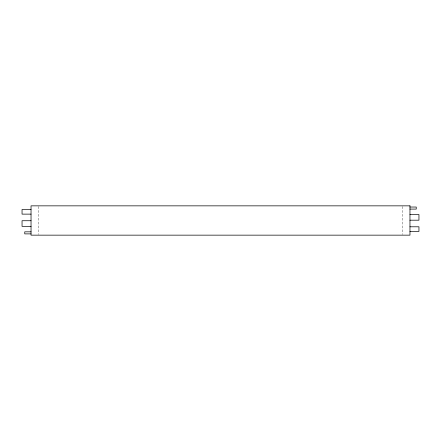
<?xml version="1.0" encoding="UTF-8"?>
<svg xmlns="http://www.w3.org/2000/svg" width="441" height="441" viewBox="0 0 441 441"><rect width="100%" height="100%" fill="white"/><g stroke="black" fill="none" stroke-linecap="round" stroke-linejoin="round"><path stroke-width="0.33" stroke-dasharray="2.21 1.65" d="M402.771 206.531L402.771 234.469M38.229 206.531L38.229 234.469"/><path stroke-width="0.66" d="M409.965 207.038L416.243 207.038L416.243 209.089L409.965 209.089M31.035 209.492L22.05 209.492L22.05 214.128L31.035 214.128M409.965 214.547L418.95 214.547L418.95 220.191L409.965 220.191M31.035 220.732L22.05 220.732L22.05 226.382L31.035 226.382M409.965 226.795L418.95 226.795L418.95 231.431L409.965 231.431M31.035 231.834L24.757 231.834L24.757 233.884L31.035 233.884M409.965 205.848L31.035 205.848L31.035 235.152L409.965 235.152L409.965 205.848"/></g></svg>
